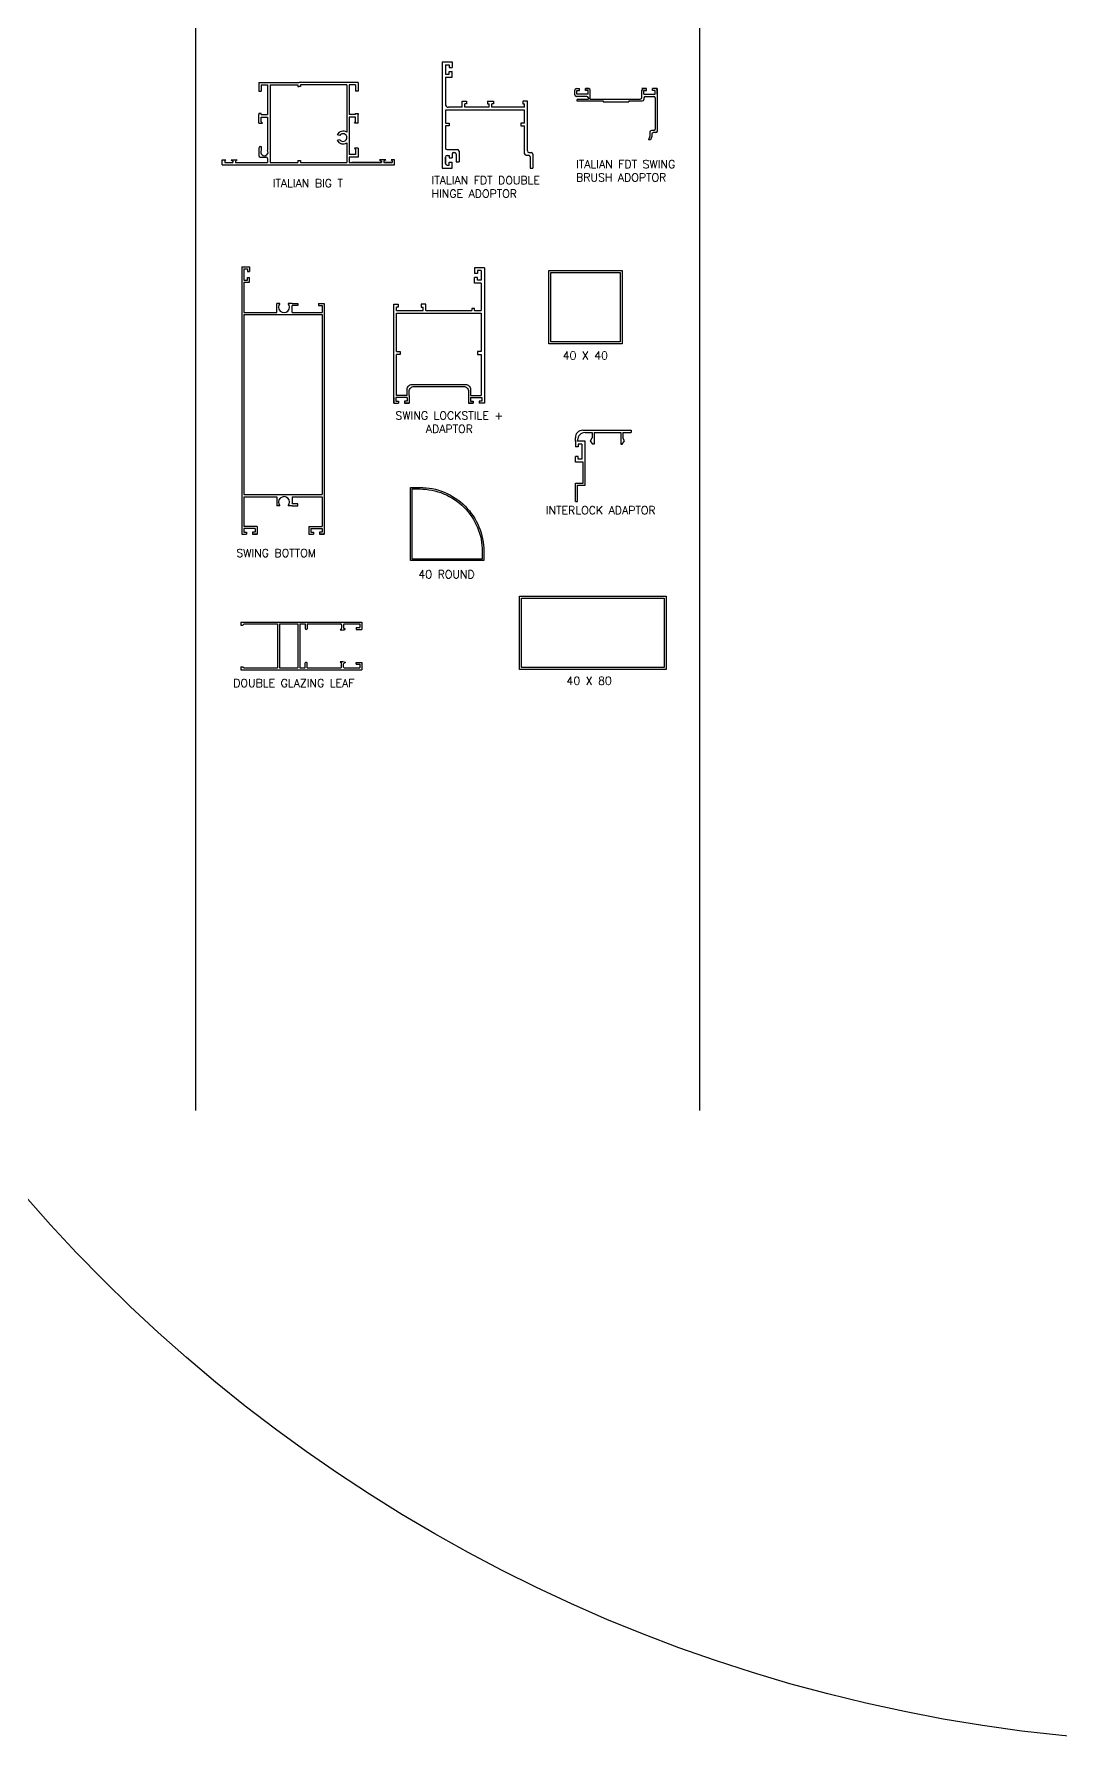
# Model space of a CAD drawing. Header units: millimetres. Extents: x -27371 to -844, y 11365 to 35579.
# Drawn here: x -3552 to -2992, y 13344 to 14277 of the extents above; entities that cross this region are included whole.
import ezdxf

# ---------------------------------------------------------------- set-up
doc = ezdxf.new("R2010")
doc.units = ezdxf.units.MM
doc.styles.add('Annotative', font='romans.shx')

msp = doc.modelspace()

# ---------------------------------------------------------------- linework, layer by layer
for p, q in [((-3464.14, 14660.97), (-3464.14, 13689.38)), ((-3189.22, 14663.16), (-3189.22, 13689.38)), ((-3329.65, 14261.74), (-3329.65, 14203.74)), ((-3329.65, 14261.74), (-3324.25, 14261.74)), ((-3327.85, 14260.14), (-3327.85, 14254.9)), ((-3327.85, 14260.14), (-3325.85, 14260.14)), ((-3327.85, 14260.14), (-3327.85, 14254.9)), ((-3325.85, 14260.14), (-3325.85, 14258.64)), ((-3325.85, 14258.64), (-3324.25, 14258.64)), ((-3324.25, 14261.74), (-3324.25, 14258.64)), ((-3429.7, 14250.35), (-3407.6, 14250.35)), ((-3429.7, 14250.35), (-3429.7, 14245.75)), ((-3428.3, 14249.15), (-3424.9, 14249.15)), ((-3428.3, 14249.15), (-3428.3, 14245.75)), ((-3424.9, 14249.15), (-3424.9, 14232.95)), ((-3423.5, 14249.15), (-3408.3, 14249.15)), ((-3423.5, 14249.15), (-3423.5, 14206.75)), ((-3408.3, 14249.15), (-3408.3, 14248.15)), ((-3375.5, 14250.35), (-3407.6, 14250.35)), ((-3406.9, 14249.15), (-3406.9, 14248.15)), ((-3381.7, 14249.15), (-3406.9, 14249.15)), ((-3406.9, 14249.15), (-3406.9, 14248.15)), ((-3381.7, 14249.15), (-3381.7, 14223.22)), ((-3376.9, 14249.15), (-3380.3, 14249.15)), ((-3380.3, 14249.15), (-3380.3, 14232.95)), ((-3376.9, 14249.15), (-3376.9, 14245.75)), ((-3375.5, 14250.35), (-3375.5, 14245.75)), ((-3327.85, 14254.9), (-3325.85, 14254.9)), ((-3327.85, 14253.3), (-3324.25, 14253.3)), ((-3327.85, 14253.3), (-3327.85, 14238.8)), ((-3325.85, 14256.4), (-3324.25, 14256.4)), ((-3325.85, 14254.9), (-3325.85, 14256.4)), ((-3324.25, 14253.3), (-3324.25, 14256.4)), ((-3429.7, 14245.75), (-3428.3, 14245.75)), ((-3408.3, 14248.15), (-3407.6, 14248.15)), ((-3406.9, 14248.15), (-3407.6, 14248.15)), ((-3406.9, 14248.15), (-3407.6, 14248.15)), ((-3375.5, 14245.75), (-3376.9, 14245.75)), ((-3318.76, 14240.24), (-3316.3, 14240.24)), ((-3318.76, 14238.74), (-3318.76, 14240.24)), ((-3316.3, 14240.24), (-3316.3, 14238.74)), ((-3304.98, 14240.24), (-3301.55, 14240.24)), ((-3304.98, 14240.24), (-3304.98, 14238.74)), ((-3301.55, 14240.24), (-3301.55, 14238.74)), ((-3283.15, 14240.24), (-3285.62, 14240.24)), ((-3285.62, 14240.24), (-3285.62, 14238.74)), ((-3283.15, 14213.03), (-3283.15, 14240.24)), ((-3283.15, 14238.74), (-3283.15, 14240.24)), ((-3257.27, 14243.72), (-3257.27, 14246.2)), ((-3256.41, 14247.06), (-3254.67, 14247.06)), ((-3256.41, 14247.06), (-3254.67, 14247.06)), ((-3250.76, 14242.86), (-3256.41, 14242.86)), ((-3256.27, 14240.5), (-3256.27, 14240.36)), ((-3256.27, 14240.36), (-3241.77, 14240.36)), ((-3256.17, 14243.96), (-3256.17, 14245.96)), ((-3256.17, 14245.96), (-3254.67, 14245.96)), ((-3249.93, 14243.96), (-3256.17, 14243.96)), ((-3255.41, 14241.36), (-3249.9, 14241.36)), ((-3254.67, 14245.96), (-3254.67, 14247.06)), ((-3251.43, 14247.06), (-3249.69, 14247.06)), ((-3251.43, 14245.96), (-3251.43, 14247.06)), ((-3249.69, 14247.06), (-3251.43, 14247.06)), ((-3249.93, 14245.96), (-3251.43, 14245.96)), ((-3249.93, 14243.96), (-3249.93, 14245.96)), ((-3249.9, 14242), (-3249.9, 14241.36)), ((-3248.83, 14241.36), (-3248.83, 14246.2)), ((-3248.83, 14241.36), (-3221.56, 14241.36)), ((-3241.77, 14240.36), (-3241.77, 14239.86)), ((-3241.77, 14239.86), (-3227.77, 14239.86)), ((-3227.77, 14240.36), (-3227.77, 14239.86)), ((-3227.77, 14240.36), (-3220.46, 14240.36)), ((-3218.1, 14247.06), (-3220.7, 14247.06)), ((-3220.7, 14242.22), (-3220.7, 14246.2)), ((-3219.84, 14247.06), (-3218.1, 14247.06)), ((-3219.6, 14243.96), (-3219.6, 14245.96)), ((-3219.6, 14245.96), (-3218.1, 14245.96)), ((-3219.6, 14243.96), (-3213.37, 14243.96)), ((-3219.6, 14242), (-3219.6, 14241.36)), ((-3219.6, 14241.36), (-3219.6, 14241.22)), ((-3218.74, 14242.86), (-3214.22, 14242.86)), ((-3218.1, 14245.96), (-3218.1, 14247.06)), ((-3212.27, 14247.06), (-3214.87, 14247.06)), ((-3214.87, 14245.96), (-3214.87, 14247.06)), ((-3213.12, 14247.06), (-3214.87, 14247.06)), ((-3213.37, 14245.96), (-3214.87, 14245.96)), ((-3213.37, 14243.96), (-3213.37, 14245.96)), ((-3213.37, 14242), (-3213.37, 14225.02)), ((-3212.27, 14247.06), (-3212.27, 14223.92)), ((-3212.27, 14243.96), (-3212.27, 14246.2)), ((-3428.3, 14233.45), (-3429.7, 14233.45)), ((-3429.7, 14233.45), (-3429.7, 14232.95)), ((-3429.7, 14228.15), (-3429.7, 14232.95)), ((-3428.3, 14232.95), (-3428.3, 14233.45)), ((-3428.3, 14232.95), (-3424.9, 14232.95)), ((-3428.3, 14231.55), (-3424.9, 14231.55)), ((-3428.3, 14228.87), (-3428.3, 14231.55)), ((-3424.9, 14231.55), (-3424.9, 14213.42)), ((-3376.9, 14232.95), (-3380.3, 14232.95)), ((-3376.9, 14231.55), (-3380.3, 14231.55)), ((-3380.3, 14231.55), (-3380.3, 14211.15)), ((-3376.9, 14232.95), (-3376.9, 14233.45)), ((-3376.9, 14233.45), (-3375.5, 14233.45)), ((-3376.9, 14228.87), (-3376.9, 14231.55)), ((-3375.5, 14233.45), (-3375.5, 14232.95)), ((-3375.5, 14228.15), (-3375.5, 14232.95)), ((-3284.65, 14235.37), (-3327.85, 14235.37)), ((-3327.85, 14235.37), (-3327.85, 14228.2)), ((-3318.76, 14236.87), (-3326.19, 14236.87)), ((-3318.76, 14236.87), (-3318.76, 14239.35)), ((-3317.26, 14236.87), (-3317.26, 14238.74)), ((-3316.3, 14238.74), (-3317.26, 14238.74)), ((-3304.02, 14236.87), (-3317.26, 14236.87)), ((-3304.98, 14238.74), (-3304.02, 14238.74)), ((-3304.02, 14236.87), (-3304.02, 14238.74)), ((-3302.52, 14236.87), (-3302.52, 14238.74)), ((-3301.55, 14238.74), (-3302.52, 14238.74)), ((-3284.65, 14236.87), (-3302.52, 14236.87)), ((-3285.62, 14238.74), (-3284.65, 14238.74)), ((-3284.65, 14236.87), (-3284.65, 14238.74)), ((-3284.65, 14228.2), (-3284.65, 14235.37)), ((-3283.15, 14236.87), (-3283.15, 14239.35)), ((-3429.7, 14228.15), (-3427.7, 14228.15)), ((-3427.7, 14228.15), (-3428.3, 14228.87)), ((-3423.5, 14222.04), (-3423.5, 14206.75)), ((-3385.46, 14221.49), (-3386.85, 14221.89)), ((-3377.5, 14228.15), (-3376.9, 14228.87)), ((-3375.5, 14228.15), (-3377.5, 14228.15)), ((-3327.85, 14226.7), (-3327.85, 14214.63)), ((-3284.65, 14211.53), (-3284.65, 14226.7)), ((-3216.37, 14221.16), (-3217.17, 14219.06)), ((-3216.37, 14223.3), (-3216.37, 14221.16)), ((-3215.27, 14220.96), (-3215.99, 14219.06)), ((-3214.22, 14224.16), (-3215.51, 14224.16)), ((-3215.27, 14222.2), (-3215.27, 14220.96)), ((-3213.12, 14223.06), (-3214.41, 14223.06)), ((-3429.7, 14214.19), (-3429.7, 14210.61)), ((-3428.84, 14215.55), (-3428.3, 14215.55)), ((-3428.3, 14215.55), (-3428.3, 14213.42)), ((-3385.46, 14219.21), (-3386.85, 14218.81)), ((-3381.7, 14217.48), (-3381.7, 14217.04)), ((-3381.7, 14217.48), (-3381.7, 14206.75)), ((-3381.7, 14217.04), (-3381.7, 14206.75)), ((-3375.5, 14214.55), (-3377.5, 14214.55)), ((-3377.5, 14214.55), (-3376.9, 14213.83)), ((-3376.9, 14213.83), (-3376.9, 14211.15)), ((-3375.5, 14214.55), (-3375.5, 14209.75)), ((-3327, 14213.77), (-3321.27, 14213.77)), ((-3323.4, 14212.17), (-3322.87, 14212.17)), ((-3320.42, 14212.92), (-3320.42, 14207.06)), ((-3282.3, 14212.17), (-3281.01, 14212.17)), ((-3215.99, 14219.06), (-3217.17, 14219.06)), ((-3449.6, 14205.55), (-3449.6, 14208.15)), ((-3449.6, 14208.15), (-3447.7, 14208.15)), ((-3449.6, 14205.55), (-3355.6, 14205.55)), ((-3448.9, 14208.15), (-3447.7, 14208.15)), ((-3447.7, 14208.15), (-3448.2, 14207.71)), ((-3448.2, 14207.71), (-3448.2, 14206.75)), ((-3448.2, 14206.75), (-3443.8, 14206.75)), ((-3444.8, 14208.15), (-3441.4, 14208.15)), ((-3444.8, 14208.15), (-3443.8, 14207.45)), ((-3443.8, 14207.45), (-3443.8, 14206.75)), ((-3441.4, 14208.15), (-3442.4, 14207.45)), ((-3442.4, 14207.45), (-3442.4, 14206.75)), ((-3442.4, 14206.75), (-3424.9, 14206.75)), ((-3428.84, 14209.75), (-3425.76, 14209.75)), ((-3424.9, 14208.89), (-3424.9, 14206.75)), ((-3423.5, 14206.75), (-3408.3, 14206.75)), ((-3408.3, 14207.75), (-3406.9, 14207.75)), ((-3408.3, 14207.75), (-3408.3, 14206.75)), ((-3406.9, 14207.75), (-3406.9, 14206.75)), ((-3406.9, 14206.75), (-3381.7, 14206.75)), ((-3376.9, 14211.15), (-3380.3, 14211.15)), ((-3375.5, 14209.75), (-3380.3, 14209.75)), ((-3380.3, 14209.75), (-3380.3, 14206.75)), ((-3380.3, 14206.75), (-3362.8, 14206.75)), ((-3362.8, 14206.75), (-3378.9, 14206.75)), ((-3360.4, 14208.15), (-3363.8, 14208.15)), ((-3363.8, 14208.15), (-3362.8, 14207.45)), ((-3362.8, 14207.45), (-3362.8, 14206.75)), ((-3360.4, 14208.15), (-3361.4, 14207.45)), ((-3361.4, 14207.45), (-3361.4, 14206.75)), ((-3361.4, 14206.75), (-3357, 14206.75)), ((-3357, 14206.75), (-3361.4, 14206.75)), ((-3355.6, 14208.15), (-3357.5, 14208.15)), ((-3356.3, 14208.15), (-3357.5, 14208.15)), ((-3357.5, 14208.15), (-3357, 14207.71)), ((-3357, 14207.71), (-3357, 14206.75)), ((-3355.6, 14205.55), (-3355.6, 14208.15)), ((-3329.65, 14203.74), (-3324.25, 14203.74)), ((-3329.65, 14203.74), (-3324.25, 14203.74)), ((-3327.85, 14206.2), (-3327.85, 14209.72)), ((-3327.85, 14206.2), (-3327.85, 14209.72)), ((-3327.85, 14209.72), (-3327.85, 14206.2)), ((-3327, 14210.57), (-3325.85, 14210.57)), ((-3327, 14205.34), (-3325.85, 14205.34)), ((-3325.85, 14210.57), (-3325.85, 14209.37)), ((-3325.85, 14209.37), (-3324.25, 14209.37)), ((-3325.85, 14206.84), (-3324.25, 14206.84)), ((-3325.85, 14205.34), (-3325.85, 14206.84)), ((-3324.25, 14211.32), (-3324.25, 14209.37)), ((-3324.25, 14203.74), (-3324.25, 14206.84)), ((-3322.02, 14211.32), (-3322.02, 14207.06)), ((-3322.02, 14207.06), (-3320.42, 14207.06)), ((-3283.8, 14210.67), (-3282.51, 14210.67)), ((-3281.65, 14209.82), (-3281.65, 14203.74)), ((-3281.65, 14203.74), (-3280.15, 14203.74)), ((-3280.15, 14211.32), (-3280.15, 14203.74)), ((-3438.94, 14149.85), (-3434.74, 14149.85)), ((-3438.94, 14149.85), (-3438.94, 14003.85)), ((-3437.84, 14148.75), (-3437.84, 14142.52)), ((-3437.84, 14148.75), (-3435.84, 14148.75)), ((-3435.84, 14148.75), (-3435.84, 14147.25)), ((-3435.84, 14147.25), (-3434.74, 14147.25)), ((-3434.74, 14149.85), (-3434.74, 14147.25)), ((-3306.55, 14149.34), (-3311.95, 14149.34)), ((-3311.95, 14149.34), (-3311.95, 14146.24)), ((-3310.35, 14146.24), (-3311.95, 14146.24)), ((-3308.35, 14147.74), (-3310.35, 14147.74)), ((-3310.35, 14147.74), (-3310.35, 14146.24)), ((-3308.35, 14147.74), (-3308.35, 14142.5)), ((-3308.35, 14147.74), (-3308.35, 14142.5)), ((-3306.55, 14149.34), (-3306.55, 14075.34)), ((-3437.84, 14142.52), (-3435.84, 14142.52)), ((-3437.84, 14141.42), (-3434.74, 14141.42)), ((-3437.84, 14141.42), (-3437.84, 14124.85)), ((-3435.84, 14144.02), (-3434.74, 14144.02)), ((-3435.84, 14142.52), (-3435.84, 14144.02)), ((-3434.74, 14141.42), (-3434.74, 14144.02)), ((-3310.35, 14144), (-3311.95, 14144)), ((-3311.95, 14140.9), (-3311.95, 14144)), ((-3308.35, 14140.9), (-3311.95, 14140.9)), ((-3310.35, 14142.5), (-3310.35, 14144)), ((-3308.35, 14142.5), (-3310.35, 14142.5)), ((-3308.35, 14140.9), (-3308.35, 14125.97)), ((-3419.87, 14124.85), (-3419.87, 14129.85)), ((-3418.12, 14129.85), (-3419.87, 14129.85)), ((-3411.41, 14129.85), (-3413.66, 14129.85)), ((-3411.41, 14129.85), (-3408.41, 14129.85)), ((-3411.41, 14124.85), (-3411.41, 14128.75)), ((-3408.41, 14128.75), (-3411.41, 14128.75)), ((-3408.41, 14129.85), (-3408.41, 14128.75)), ((-3397.04, 14129.85), (-3393.94, 14129.85)), ((-3397.04, 14129.85), (-3397.04, 14128.75)), ((-3397.04, 14128.75), (-3395.04, 14128.75)), ((-3395.04, 14128.75), (-3395.04, 14124.85)), ((-3393.94, 14129.85), (-3393.94, 14003.85)), ((-3356.05, 14075.34), (-3356.05, 14129.34)), ((-3356.05, 14129.34), (-3353.58, 14129.34)), ((-3356.05, 14127.84), (-3356.05, 14129.34)), ((-3356.05, 14125.97), (-3356.05, 14128.45)), ((-3354.55, 14125.97), (-3354.55, 14127.84)), ((-3353.58, 14127.84), (-3354.55, 14127.84)), ((-3353.58, 14129.34), (-3353.58, 14127.84)), ((-3338.55, 14129.34), (-3341.01, 14129.34)), ((-3341.01, 14129.34), (-3341.01, 14127.84)), ((-3341.01, 14127.84), (-3340.05, 14127.84)), ((-3340.05, 14125.97), (-3340.05, 14127.84)), ((-3338.55, 14127.84), (-3338.55, 14129.34)), ((-3338.55, 14125.97), (-3338.55, 14127.84)), ((-3437.84, 14124.85), (-3419.87, 14124.85)), ((-3437.84, 14123.75), (-3395.04, 14123.75)), ((-3437.84, 14123.75), (-3437.84, 14025.45)), ((-3411.41, 14124.85), (-3395.04, 14124.85)), ((-3395.04, 14123.75), (-3395.04, 14025.45)), ((-3354.55, 14125.97), (-3340.05, 14125.97)), ((-3354.55, 14103.53), (-3354.55, 14124.47)), ((-3354.55, 14124.47), (-3308.35, 14124.47)), ((-3338.55, 14125.97), (-3318.94, 14125.97)), ((-3338.55, 14125.97), (-3313.45, 14125.97)), ((-3311.95, 14125.97), (-3308.35, 14125.97)), ((-3308.35, 14124.47), (-3308.35, 14103.53)), ((-3354.55, 14079.54), (-3354.55, 14102.03)), ((-3308.35, 14102.03), (-3308.35, 14079.54)), ((-3356.05, 14078.44), (-3356.05, 14075.34)), ((-3356.05, 14075.34), (-3353.45, 14075.34)), ((-3356.05, 14075.34), (-3353.45, 14075.34)), ((-3348.71, 14078.44), (-3354.95, 14078.44)), ((-3354.95, 14078.44), (-3354.95, 14076.44)), ((-3354.95, 14076.44), (-3353.45, 14076.44)), ((-3348.71, 14079.54), (-3354.55, 14079.54)), ((-3353.45, 14076.44), (-3353.45, 14075.34)), ((-3350.21, 14076.44), (-3350.21, 14075.34)), ((-3348.71, 14076.44), (-3350.21, 14076.44)), ((-3350.21, 14075.34), (-3347.61, 14075.34)), ((-3347.61, 14075.34), (-3350.21, 14075.34)), ((-3348.71, 14078.44), (-3348.71, 14076.44)), ((-3347.61, 14079.54), (-3347.61, 14075.34)), ((-3315.28, 14079.54), (-3315.28, 14075.34)), ((-3312.68, 14075.34), (-3315.28, 14075.34)), ((-3315.28, 14075.34), (-3312.68, 14075.34)), ((-3314.18, 14079.54), (-3308.35, 14079.54)), ((-3314.18, 14078.44), (-3314.18, 14076.44)), ((-3314.18, 14078.44), (-3307.95, 14078.44)), ((-3314.18, 14076.44), (-3312.68, 14076.44)), ((-3312.68, 14076.44), (-3312.68, 14075.34)), ((-3309.45, 14076.44), (-3309.45, 14075.34)), ((-3307.95, 14076.44), (-3309.45, 14076.44)), ((-3306.85, 14075.34), (-3309.45, 14075.34)), ((-3306.85, 14075.34), (-3309.45, 14075.34)), ((-3306.55, 14075.34), (-3308.35, 14075.34)), ((-3306.55, 14075.34), (-3308.35, 14075.34)), ((-3307.95, 14078.44), (-3307.95, 14076.44)), ((-3256.99, 14054.58), (-3256.99, 14056.48)), ((-3256.99, 14054.58), (-3256.99, 14051.48)), ((-3255.79, 14054.58), (-3255.79, 14055.28)), ((-3251.59, 14054.58), (-3255.79, 14054.58)), ((-3253.39, 14052.98), (-3255.39, 14052.98)), ((-3255.39, 14052.98), (-3255.39, 14051.48)), ((-3253.39, 14052.98), (-3253.39, 14044.74)), ((-3253.39, 14052.98), (-3253.39, 14044.74)), ((-3252.9, 14060.58), (-3226.59, 14060.58)), ((-3251.7, 14059.38), (-3247.73, 14059.38)), ((-3251.59, 14030.58), (-3251.59, 14054.58)), ((-3248.7, 14054.76), (-3247.73, 14056.51)), ((-3247.46, 14053.01), (-3248.7, 14054.76)), ((-3247.73, 14059.38), (-3247.73, 14056.51)), ((-3246.73, 14053.01), (-3247.46, 14053.01)), ((-3246.73, 14059.38), (-3246.73, 14056.51)), ((-3246.73, 14059.38), (-3232.15, 14059.38)), ((-3246.73, 14056.51), (-3246.73, 14053.01)), ((-3232.15, 14059.38), (-3232.15, 14056.51)), ((-3232.15, 14056.51), (-3232.15, 14053.01)), ((-3232.15, 14053.01), (-3231.42, 14053.01)), ((-3231.42, 14053.01), (-3230.19, 14054.76)), ((-3231.15, 14059.38), (-3231.15, 14056.51)), ((-3231.15, 14059.38), (-3226.59, 14059.38)), ((-3230.19, 14054.76), (-3231.15, 14056.51)), ((-3226.59, 14060.58), (-3226.59, 14059.38)), ((-3255.39, 14051.48), (-3256.99, 14051.48)), ((-3255.39, 14046.24), (-3256.99, 14046.24)), ((-3256.99, 14043.14), (-3256.99, 14046.24)), ((-3255.39, 14044.74), (-3255.39, 14046.24)), ((-3253.39, 14044.74), (-3255.39, 14044.74)), ((-3252.79, 14043.14), (-3256.99, 14043.14)), ((-3252.79, 14031.78), (-3252.79, 14043.14)), ((-3437.84, 14025.45), (-3395.04, 14025.45)), ((-3256.99, 14021.78), (-3256.99, 14031.78)), ((-3256.99, 14031.78), (-3252.79, 14031.78)), ((-3255.79, 14021.78), (-3255.79, 14030.58)), ((-3255.79, 14030.58), (-3251.59, 14030.58)), ((-3437.84, 14024.35), (-3419.87, 14024.35)), ((-3437.84, 14024.35), (-3437.84, 14008.05)), ((-3419.87, 14024.35), (-3419.87, 14019.35)), ((-3418.12, 14019.35), (-3419.87, 14019.35)), ((-3411.41, 14019.35), (-3413.66, 14019.35)), ((-3411.41, 14024.35), (-3411.41, 14020.45)), ((-3411.41, 14024.35), (-3395.04, 14024.35)), ((-3408.41, 14020.45), (-3411.41, 14020.45)), ((-3411.41, 14019.35), (-3408.41, 14019.35)), ((-3408.41, 14019.35), (-3408.41, 14020.45)), ((-3395.04, 14024.35), (-3395.04, 14008.05)), ((-3256.99, 14021.78), (-3255.79, 14021.78)), ((-3438.94, 14006.95), (-3438.94, 14003.85)), ((-3430.5, 14008.05), (-3437.84, 14008.05)), ((-3431.6, 14006.95), (-3437.84, 14006.95)), ((-3437.84, 14006.95), (-3437.84, 14004.95)), ((-3431.6, 14006.95), (-3431.6, 14004.95)), ((-3430.5, 14008.05), (-3430.5, 14003.85)), ((-3402.38, 14008.05), (-3402.38, 14003.85)), ((-3402.38, 14008.05), (-3395.04, 14008.05)), ((-3401.28, 14006.95), (-3401.28, 14004.95)), ((-3401.28, 14006.95), (-3395.04, 14006.95)), ((-3395.04, 14006.95), (-3395.04, 14004.95)), ((-3395.04, 14006.95), (-3395.04, 14004.95)), ((-3393.94, 14006.95), (-3393.94, 14003.85)), ((-3438.94, 14003.85), (-3436.34, 14003.85)), ((-3438.94, 14003.85), (-3436.34, 14003.85)), ((-3437.84, 14004.95), (-3436.34, 14004.95)), ((-3436.34, 14004.95), (-3436.34, 14003.85)), ((-3433.1, 14004.95), (-3433.1, 14003.85)), ((-3431.6, 14004.95), (-3433.1, 14004.95)), ((-3430.5, 14003.85), (-3433.1, 14003.85)), ((-3433.1, 14003.85), (-3430.5, 14003.85)), ((-3402.38, 14003.85), (-3399.78, 14003.85)), ((-3402.38, 14003.85), (-3399.78, 14003.85)), ((-3401.28, 14004.95), (-3399.78, 14004.95)), ((-3399.78, 14004.95), (-3399.78, 14003.85)), ((-3396.54, 14004.95), (-3396.54, 14003.85)), ((-3395.04, 14004.95), (-3396.54, 14004.95)), ((-3393.94, 14003.85), (-3396.54, 14003.85)), ((-3396.54, 14003.85), (-3393.94, 14003.85)), ((-3439.41, 13955.91), (-3373.41, 13955.91)), ((-3439.41, 13955.91), (-3439.41, 13954.31)), ((-3439.41, 13954.31), (-3438.36, 13954.31)), ((-3438.36, 13954.31), (-3437.61, 13954.86)), ((-3437.61, 13954.86), (-3419.41, 13954.86)), ((-3419.41, 13954.86), (-3419.41, 13930.96)), ((-3418.36, 13954.86), (-3418.36, 13930.96)), ((-3418.36, 13954.86), (-3408.36, 13954.86)), ((-3408.36, 13954.86), (-3408.36, 13930.96)), ((-3407.31, 13954.86), (-3407.31, 13930.96)), ((-3407.31, 13954.86), (-3404.31, 13954.86)), ((-3404.31, 13954.86), (-3404.31, 13952.21)), ((-3403.26, 13954.86), (-3403.26, 13952.2)), ((-3403.26, 13954.86), (-3384.84, 13954.86)), ((-3385.24, 13951.61), (-3384.58, 13952.22)), ((-3384.46, 13954.48), (-3384.46, 13952.5)), ((-3383.41, 13954.48), (-3383.41, 13952.68)), ((-3382.45, 13952.03), (-3383.18, 13952.33)), ((-3383.03, 13954.86), (-3374.46, 13954.86)), ((-3376.56, 13952.96), (-3374.46, 13952.96)), ((-3376.56, 13952.96), (-3376.56, 13951.91)), ((-3376.56, 13951.91), (-3373.41, 13951.91)), ((-3374.46, 13954.86), (-3374.46, 13952.96)), ((-3373.41, 13955.91), (-3373.41, 13951.91)), ((-3404.31, 13930.96), (-3404.31, 13933.61)), ((-3403.26, 13930.96), (-3403.26, 13933.62)), ((-3385.24, 13934.2), (-3384.58, 13933.59)), ((-3384.46, 13931.34), (-3384.46, 13933.31)), ((-3383.41, 13931.34), (-3383.41, 13933.14)), ((-3382.45, 13933.78), (-3383.18, 13933.49)), ((-3376.56, 13933.91), (-3373.41, 13933.91)), ((-3376.56, 13932.86), (-3376.56, 13933.91)), ((-3376.56, 13932.86), (-3374.46, 13932.86)), ((-3374.46, 13932.86), (-3374.46, 13930.96)), ((-3373.41, 13933.91), (-3373.41, 13929.91)), ((-3439.41, 13931.51), (-3438.36, 13931.51)), ((-3439.41, 13931.51), (-3439.41, 13929.91)), ((-3439.41, 13929.91), (-3373.41, 13929.91)), ((-3438.36, 13931.51), (-3437.61, 13930.96)), ((-3437.61, 13930.96), (-3419.41, 13930.96)), ((-3418.36, 13930.96), (-3408.36, 13930.96)), ((-3407.31, 13930.96), (-3404.31, 13930.96)), ((-3403.26, 13930.96), (-3384.84, 13930.96)), ((-3383.03, 13930.96), (-3374.46, 13930.96))]:
    msp.add_line(p, q)
for points in [[(-3327.85, 14228.2), (-3325.85, 14228.2), (-3325.85, 14226.7), (-3327.85, 14226.7)], [(-3284.65, 14228.2), (-3286.65, 14228.2), (-3286.65, 14226.7), (-3284.65, 14226.7)], [(-3311.95, 14125.97), (-3311.95, 14126.97), (-3313.45, 14126.97), (-3313.45, 14125.97)], [(-3354.55, 14103.53), (-3352.55, 14103.53), (-3352.55, 14102.03), (-3354.55, 14102.03)], [(-3308.35, 14103.53), (-3310.35, 14103.53), (-3310.35, 14102.03), (-3308.35, 14102.03)]]:
    msp.add_lwpolyline(points)
for points in [[(-3271.43, 14147.73), (-3231.43, 14147.73), (-3231.43, 14107.73), (-3271.43, 14107.73)], [(-3270.38, 14146.68), (-3232.48, 14146.68), (-3232.48, 14108.78), (-3270.38, 14108.78)], [(-3287.39, 13970.04), (-3207.39, 13970.04), (-3207.39, 13930.04), (-3287.39, 13930.04)], [(-3286.29, 13968.94), (-3208.49, 13968.94), (-3208.49, 13931.14), (-3286.29, 13931.14)]]:
    msp.add_lwpolyline(points, close=True)
for points in [[(-3348.71, 14079.54), (-3348.71, 14082.91, -0.414214), (-3345.99, 14085.64), (-3316.91, 14085.64, -0.414214), (-3314.18, 14082.91), (-3314.18, 14079.54)], [(-3347.61, 14079.54), (-3347.61, 14081.81, -0.414214), (-3344.89, 14084.54), (-3318.01, 14084.54, -0.414214), (-3315.28, 14081.81), (-3315.28, 14079.54)]]:
    msp.add_lwpolyline(points, format="xyb")
for points in [[(-3346.89, 14029.43), (-3341.89, 14029.43, -0.414214), (-3306.89, 13994.43), (-3306.89, 13989.43), (-3346.89, 13989.43)], [(-3346.01, 14028.55), (-3341.89, 14028.55, -0.414214), (-3307.77, 13994.43), (-3307.77, 13990.31), (-3346.01, 13990.31)]]:
    msp.add_lwpolyline(points, format="xyb", close=True)
msp.add_circle((-2903.31, 14208.13), 864.48)
for centre, radius, start, end in [((-3256.41, 14246.2), 0.858, 90, 180), ((-3256.41, 14243.72), 0.858, 180, 270), ((-3255.41, 14240.5), 0.858, 90, 180), ((-3250.76, 14242), 0.858, 0, 90), ((-3249.69, 14246.2), 0.858, 0, 90), ((-3221.56, 14242.22), 0.858, 270, 0), ((-3219.84, 14246.2), 0.858, 90, 180), ((-3220.46, 14241.22), 0.858, 270, 0), ((-3218.74, 14242), 0.858, 90, 180), ((-3214.22, 14242), 0.858, 360, 90), ((-3213.12, 14246.2), 0.858, 0, 90), ((-3326.19, 14238.55), 1.68, 171.50815, 270), ((-3383.7, 14220.35), 3.5, 55.1501, 153.98357), ((-3383.7, 14220.35), 2.1, 212.99261, 147.00739), ((-3215.51, 14223.3), 0.858, 90, 180), ((-3214.41, 14222.2), 0.858, 90, 180), ((-3214.22, 14225.02), 0.858, 270, 360), ((-3213.12, 14223.92), 0.858, 270, 0), ((-3428.29, 14214.25), 1.41, 112.90615, 182.4603), ((-3426.6, 14212.38), 1.99, 148.53616, 31.46384), ((-3383.7, 14220.35), 3.5, 206.01643, 304.8499), ((-3327, 14214.63), 0.858, 180, 270), ((-3323.4, 14211.32), 0.858, 90, 180), ((-3322.87, 14211.32), 0.858, 0, 90), ((-3321.27, 14212.92), 0.858, 0, 90), ((-3283.8, 14211.53), 0.858, 180, 270), ((-3282.3, 14213.03), 0.858, 180, 270), ((-3281.01, 14211.32), 0.858, 360, 90), ((-3428.84, 14210.61), 0.861, 180, 270), ((-3425.76, 14208.89), 0.861, 0, 90), ((-3327, 14209.72), 0.858, 90, 180), ((-3327, 14206.2), 0.858, 180, 270), ((-3282.51, 14209.82), 0.858, 360, 90), ((-3415.89, 14127.83), 3.01, 137.80449, 42.19551), ((-3252.9, 14056.48), 4.09, 90, 180), ((-3251.7, 14055.28), 4.09, 90, 180), ((-3415.89, 14021.37), 3.01, 317.87862, 222.12138), ((-3403.79, 13952.53), 0.618, 211.41204, 327.85312), ((-3384.49, 13956.14), 4.59, 260.60736, 296.46376), ((-3384.84, 13954.48), 0.379, 360, 90), ((-3384.84, 13952.5), 0.379, 312.88294, 0), ((-3383.03, 13954.48), 0.379, 90, 180), ((-3383.03, 13952.68), 0.379, 180, 248.03812), ((-3403.79, 13933.29), 0.618, 32.14688, 148.58796), ((-3384.49, 13929.68), 4.59, 63.53624, 99.39264), ((-3384.84, 13933.31), 0.379, 0, 47.11706), ((-3383.03, 13933.14), 0.379, 111.96188, 180), ((-3384.84, 13931.34), 0.379, 270, 0), ((-3383.03, 13931.34), 0.379, 180, 270)]:
    msp.add_arc(centre, radius, start, end)

# ---------------------------------------------------------------- texts
at = {"char_height": 4.3687, "attachment_point": 1, "style": 'Annotative'}
for s, insert, width in [('ITALIAN FDT SWING BRUSH ADOPTOR', (-3256.62, 14208.03), 75.8459), ('ITALIAN BIG T', (-3422.11, 14197.61), 50.1369), ('ITALIAN FDT DOUBLE HINGE ADOPTOR', (-3335.45, 14199.21), 75.8459), ('\\pxqc;40 X 40', (-3295.25, 14103.6), 87.4119), ('\\pxqc;SWING LOCKSTILE + ADAPTOR', (-3363.63, 14070.8), 75.8459), ('\\pxqc;INTERLOCK ADAPTOR', (-3286.85, 14019.13), 87.4119), ('SWING BOTTOM', (-3441.9, 13995.79), 87.4119), ('\\pxqc;40 ROUND', (-3370.95, 13984.15), 87.4119), ('DOUBLE GLAZING LEAF', (-3443.59, 13924.78), 80.0299), ('\\pxqc;40 X 80', (-3293.18, 13926.05), 87.4119)]:
    msp.add_mtext(s, dxfattribs=dict(at, insert=insert, width=width))

doc.saveas('drawing.dxf')
